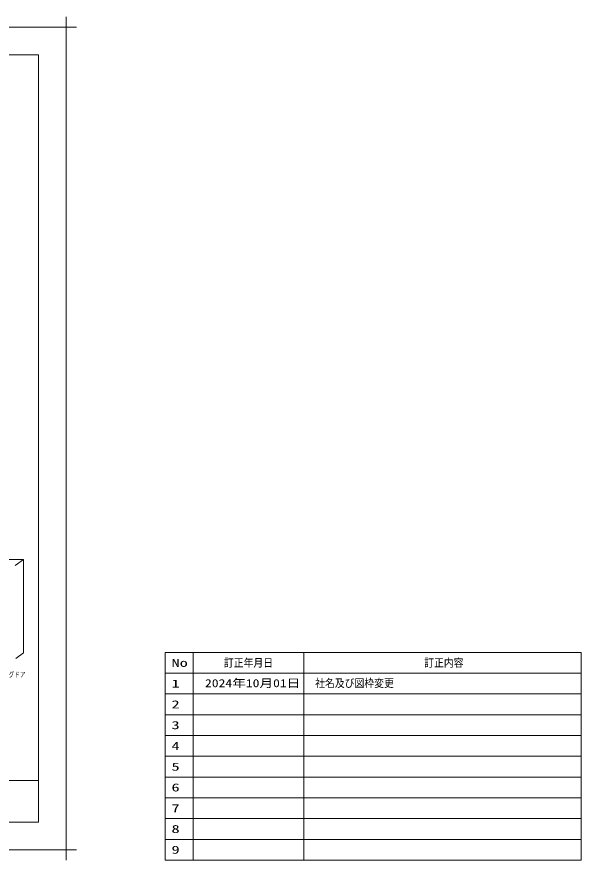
# Model space of a CAD drawing. Units: millimetres on the paper. Extents: x -305 to 305, y -152 to 152.
# Drawn here: x 101.2 to 304.8, y -152.3 to 152.3 of the extents above; entities that cross this region are included whole.
import ezdxf
from ezdxf.enums import TextEntityAlignment as Align

# ---------------------------------------------------------------- set-up
doc = ezdxf.new("R2010")
doc.units = ezdxf.units.MM
for name, color, linetype, lineweight in [('0-2_0', 7, 'Continuous', 9), ('0-5_S5', 7, 'Continuous', 9), ('0-6_1図面枠', 7, 'Continuous', 9), ('0-7_図面枠', 3, 'Continuous', 9), ('0-8_DEFPOINTS', 7, 'Continuous', 9)]:
    doc.layers.add(name, color=color, linetype=linetype, lineweight=lineweight)
doc.styles.add('ＭＳ ゴシック', font='')
doc.styles.get('ＭＳ ゴシック').set_extended_font_data('MS Gothic')

# ---------------------------------------------------------------- blocks, each defined once
blk = doc.blocks.new('グループ-6')
at = {"layer": '0-6_1図面枠'}
for p, q in [((-4200, 2895), (-4200, 3045)), ((4200, 2895), (4200, 3045)), ((-4275, 2970), (-4125, 2970)), ((4275, 2970), (4125, 2970)), ((-4200, -2895), (-4200, -3045)), ((4200, -2895), (4200, -3045)), ((-4275, -2970), (-4125, -2970)), ((4275, -2970), (4125, -2970))]:
    blk.add_line(p, q, dxfattribs=at)

msp = doc.modelspace()

# ---------------------------------------------------------------- linework, layer by layer
at = {"layer": '0-2_0'}
for p, q in [((154.767, -77.252), (154.767, -152.252)), ((154.767, -77.252), (304.767, -77.252)), ((164.767, -77.252), (164.767, -152.252)), ((204.767, -77.252), (204.767, -152.252)), ((304.767, -77.252), (304.767, -152.252)), ((154.767, -84.752), (304.767, -84.752)), ((154.767, -92.252), (304.767, -92.252)), ((154.767, -99.752), (304.767, -99.752)), ((154.767, -107.252), (304.767, -107.252)), ((154.767, -114.752), (304.767, -114.752)), ((154.767, -122.252), (304.767, -122.252)), ((154.767, -129.752), (304.767, -129.752)), ((154.767, -137.252), (304.767, -137.252)), ((154.767, -144.752), (304.767, -144.752)), ((154.767, -152.252), (304.767, -152.252))]:
    msp.add_line(p, q, dxfattribs=at)
at = {"layer": '0-5_S5'}
for p, q in [((100.575, -45.847), (103.559, -43.638)), ((103.561, -43.725), (103.556, -43.725)), ((103.561, -43.925), (103.556, -43.925)), ((103.561, -44.125), (103.556, -44.125)), ((103.561, -44.325), (103.556, -44.325)), ((103.561, -44.525), (103.556, -44.525)), ((103.561, -44.725), (103.556, -44.725)), ((103.561, -44.925), (103.556, -44.925)), ((103.561, -45.125), (103.556, -45.125)), ((103.561, -45.325), (103.556, -45.325)), ((103.561, -45.525), (103.556, -45.525)), ((103.561, -45.725), (103.556, -45.725)), ((103.561, -45.925), (103.556, -45.925)), ((103.561, -46.125), (103.556, -46.125)), ((103.561, -46.325), (103.556, -46.325)), ((103.561, -46.525), (103.556, -46.525)), ((103.561, -46.725), (103.556, -46.725)), ((103.561, -46.925), (103.556, -46.925)), ((103.561, -47.125), (103.556, -47.125)), ((103.561, -47.325), (103.556, -47.325)), ((103.561, -47.525), (103.556, -47.525)), ((103.561, -47.725), (103.556, -47.725)), ((103.561, -47.925), (103.556, -47.925)), ((103.561, -48.125), (103.556, -48.125)), ((103.561, -48.325), (103.556, -48.325)), ((103.561, -48.525), (103.556, -48.525)), ((103.561, -48.725), (103.556, -48.725)), ((103.561, -48.925), (103.556, -48.925)), ((103.561, -49.125), (103.556, -49.125)), ((103.561, -49.325), (103.556, -49.325)), ((103.561, -49.525), (103.556, -49.525)), ((103.561, -49.725), (103.556, -49.725)), ((103.561, -49.925), (103.556, -49.925)), ((103.561, -50.125), (103.556, -50.125)), ((103.561, -50.325), (103.556, -50.325)), ((103.561, -50.525), (103.556, -50.525)), ((103.561, -50.725), (103.556, -50.725)), ((103.561, -50.925), (103.556, -50.925)), ((103.561, -51.125), (103.556, -51.125)), ((103.561, -51.325), (103.556, -51.325)), ((103.561, -51.525), (103.556, -51.525)), ((103.561, -51.725), (103.556, -51.725)), ((103.561, -51.925), (103.556, -51.925)), ((103.561, -52.125), (103.556, -52.125)), ((103.561, -52.325), (103.556, -52.325)), ((103.561, -52.525), (103.556, -52.525)), ((103.561, -52.725), (103.556, -52.725)), ((103.561, -52.925), (103.556, -52.925)), ((103.561, -53.125), (103.556, -53.125)), ((103.561, -53.325), (103.556, -53.325)), ((103.561, -53.525), (103.556, -53.525)), ((103.561, -53.725), (103.556, -53.725)), ((103.561, -53.925), (103.556, -53.925)), ((103.561, -54.125), (103.556, -54.125)), ((103.561, -54.325), (103.556, -54.325)), ((103.561, -54.525), (103.556, -54.525)), ((103.561, -54.725), (103.556, -54.725)), ((103.561, -54.925), (103.556, -54.925)), ((103.561, -55.125), (103.556, -55.125)), ((103.561, -55.325), (103.556, -55.325)), ((103.561, -55.525), (103.556, -55.525)), ((103.561, -55.725), (103.556, -55.725)), ((103.561, -55.925), (103.556, -55.925)), ((103.561, -56.125), (103.556, -56.125)), ((103.561, -56.325), (103.556, -56.325)), ((103.561, -56.525), (103.556, -56.525)), ((103.561, -56.725), (103.556, -56.725)), ((103.561, -56.925), (103.556, -56.925)), ((103.561, -57.125), (103.556, -57.125)), ((103.561, -57.325), (103.556, -57.325)), ((103.561, -57.525), (103.556, -57.525)), ((103.561, -57.725), (103.556, -57.725)), ((103.561, -57.925), (103.556, -57.925)), ((103.561, -58.125), (103.556, -58.125)), ((103.561, -58.325), (103.556, -58.325)), ((103.561, -58.525), (103.556, -58.525)), ((103.561, -58.725), (103.556, -58.725)), ((103.561, -58.925), (103.556, -58.925)), ((103.561, -59.125), (103.556, -59.125)), ((103.561, -59.325), (103.556, -59.325)), ((103.561, -59.525), (103.556, -59.525)), ((103.561, -59.725), (103.556, -59.725)), ((103.561, -59.925), (103.556, -59.925)), ((103.561, -60.125), (103.556, -60.125)), ((103.561, -60.325), (103.556, -60.325)), ((103.561, -60.525), (103.556, -60.525)), ((103.561, -60.725), (103.556, -60.725)), ((103.561, -60.925), (103.556, -60.925)), ((103.561, -61.125), (103.556, -61.125)), ((103.561, -61.325), (103.556, -61.325)), ((103.561, -61.525), (103.556, -61.525)), ((103.561, -61.725), (103.556, -61.725)), ((103.561, -61.925), (103.556, -61.925)), ((103.561, -62.125), (103.556, -62.125)), ((103.561, -62.325), (103.556, -62.325)), ((103.561, -62.525), (103.556, -62.525)), ((103.561, -62.725), (103.556, -62.725)), ((103.561, -62.925), (103.556, -62.925)), ((103.561, -63.125), (103.556, -63.125)), ((103.561, -63.325), (103.556, -63.325)), ((103.561, -63.525), (103.556, -63.525)), ((103.561, -63.725), (103.556, -63.725)), ((103.561, -63.925), (103.556, -63.925)), ((103.561, -64.125), (103.556, -64.125)), ((103.561, -64.325), (103.556, -64.325)), ((103.561, -64.525), (103.556, -64.525)), ((103.561, -64.725), (103.556, -64.725)), ((103.561, -64.925), (103.556, -64.925)), ((103.561, -65.125), (103.556, -65.125)), ((103.561, -65.325), (103.556, -65.325)), ((103.561, -65.525), (103.556, -65.525)), ((103.561, -65.725), (103.556, -65.725)), ((103.561, -65.925), (103.556, -65.925)), ((103.561, -66.125), (103.556, -66.125)), ((103.561, -66.325), (103.556, -66.325)), ((103.561, -66.525), (103.556, -66.525)), ((103.561, -66.725), (103.556, -66.725)), ((103.561, -66.925), (103.556, -66.925)), ((103.561, -67.125), (103.556, -67.125)), ((103.561, -67.325), (103.556, -67.325)), ((103.561, -67.525), (103.556, -67.525)), ((103.561, -67.725), (103.556, -67.725)), ((103.561, -67.925), (103.556, -67.925)), ((103.561, -68.125), (103.556, -68.125)), ((103.561, -68.325), (103.556, -68.325)), ((103.561, -68.525), (103.556, -68.525)), ((103.561, -68.725), (103.556, -68.725)), ((103.561, -68.925), (103.556, -68.925)), ((103.561, -69.125), (103.556, -69.125)), ((103.561, -69.325), (103.556, -69.325)), ((103.561, -69.525), (103.556, -69.525)), ((103.561, -69.725), (103.556, -69.725)), ((103.561, -69.925), (103.556, -69.925)), ((103.561, -70.125), (103.556, -70.125)), ((103.561, -70.325), (103.556, -70.325)), ((103.561, -70.525), (103.556, -70.525)), ((103.561, -70.725), (103.556, -70.725)), ((103.561, -70.925), (103.556, -70.925)), ((103.561, -71.125), (103.556, -71.125)), ((103.561, -71.325), (103.556, -71.325)), ((103.561, -71.525), (103.556, -71.525)), ((103.561, -71.725), (103.556, -71.725)), ((103.561, -71.925), (103.556, -71.925)), ((103.561, -72.125), (103.556, -72.125)), ((103.561, -72.325), (103.556, -72.325)), ((103.561, -72.525), (103.556, -72.525)), ((103.561, -72.725), (103.556, -72.725)), ((103.561, -72.925), (103.556, -72.925)), ((103.561, -73.125), (103.556, -73.125)), ((103.561, -73.325), (103.556, -73.325)), ((103.561, -73.525), (103.556, -73.525)), ((103.561, -73.725), (103.556, -73.725)), ((103.561, -73.925), (103.556, -73.925)), ((103.561, -74.125), (103.556, -74.125)), ((103.561, -74.325), (103.556, -74.325)), ((103.561, -74.525), (103.556, -74.525)), ((103.561, -74.725), (103.556, -74.725)), ((103.561, -74.925), (103.556, -74.925)), ((103.561, -75.125), (103.556, -75.125)), ((103.561, -75.325), (103.556, -75.325)), ((103.561, -75.525), (103.556, -75.525)), ((103.561, -75.725), (103.556, -75.725)), ((103.561, -75.925), (103.556, -75.925)), ((103.561, -76.125), (103.556, -76.125)), ((100.85, -79.431), (103.559, -77.425)), ((103.561, -76.325), (103.556, -76.325)), ((103.561, -76.525), (103.556, -76.525)), ((103.561, -76.725), (103.556, -76.725)), ((103.561, -76.925), (103.556, -76.925)), ((103.561, -77.125), (103.556, -77.125)), ((103.561, -77.325), (103.556, -77.325))]:
    msp.add_line(p, q, dxfattribs=at)
for points in [[(90.792, -43.641), (103.559, -43.641), (103.559, -43.636), (90.792, -43.636)], [(103.561, -43.638), (103.561, -43.638), (103.561, -43.638), (103.561, -43.637), (103.561, -43.637), (103.561, -43.637), (103.561, -43.636), (103.56, -43.636), (103.56, -43.636), (103.56, -43.636), (103.56, -43.636), (103.559, -43.636), (103.559, -43.636), (103.559, -43.636), (103.558, -43.636), (103.558, -43.636), (103.558, -43.636), (103.557, -43.636), (103.557, -43.636), (103.557, -43.636), (103.557, -43.637), (103.557, -43.637), (103.556, -43.637), (103.556, -43.638), (103.556, -43.638), (103.556, -43.638), (103.559, -43.638)], [(103.556, -43.638), (103.556, -77.425), (103.561, -77.425), (103.561, -43.638)], [(103.559, -43.638), (103.559, -43.641), (103.559, -43.641), (103.559, -43.641), (103.56, -43.641), (103.56, -43.64), (103.56, -43.64), (103.56, -43.64), (103.561, -43.64), (103.561, -43.64), (103.561, -43.639), (103.561, -43.639), (103.561, -43.639), (103.561, -43.638), (103.561, -43.638), (103.561, -43.638), (103.561, -43.637), (103.561, -43.637), (103.561, -43.637), (103.561, -43.637), (103.56, -43.636), (103.56, -43.636), (103.56, -43.636), (103.56, -43.636), (103.559, -43.636), (103.559, -43.636), (103.559, -43.636)], [(103.559, -77.425), (103.556, -77.425), (103.556, -77.425), (103.556, -77.426), (103.556, -77.426), (103.557, -77.426), (103.557, -77.427), (103.557, -77.427), (103.557, -77.427), (103.557, -77.427), (103.558, -77.427), (103.558, -77.428), (103.558, -77.428), (103.559, -77.428), (103.559, -77.428), (103.559, -77.428), (103.56, -77.428), (103.56, -77.427), (103.56, -77.427), (103.56, -77.427), (103.561, -77.427), (103.561, -77.427), (103.561, -77.426), (103.561, -77.426), (103.561, -77.426), (103.561, -77.425), (103.561, -77.425)]]:
    msp.add_lwpolyline(points, close=True, dxfattribs=at)
at = {"layer": '0-7_図面枠'}
msp.add_line((-291.017, -123.498), (108.983, -123.498), dxfattribs=at)
msp.add_lwpolyline([(-291.017, -138.498), (108.983, -138.498), (108.983, 138.502), (-291.017, 138.502)], close=True, dxfattribs=at)
at = {"layer": '0-8_DEFPOINTS'}
for p, q in [((118.983, 148.502), (-301.017, 148.502)), ((118.983, -148.498), (118.983, 148.502)), ((118.983, -148.498), (-301.017, -148.498))]:
    msp.add_line(p, q, dxfattribs=at)

# ---------------------------------------------------------------- block references
at = {"layer": '0-6_1図面枠', "xscale": 0.05, "yscale": 0.05}
msp.add_blockref('グループ-6', (-91.017, 0.002), dxfattribs=at)

# ---------------------------------------------------------------- texts
at = {"layer": '0-5_S5', "style": 'ＭＳ ゴシック', "width": 0.75}
msp.add_text('スイングドア', height=1.921, dxfattribs=at).set_placement((92.196, -86.785), align=Align.BOTTOM_LEFT)
at = {"layer": '0-7_図面枠', "style": 'ＭＳ ゴシック'}
for s, height, width, p in [('訂正年月日', 2.889, 0.9, (175.924, -83.321)), ('訂正内容', 2.889, 0.9, (248.147, -83.321)), ('No', 2.889, 1.5, (156.995, -83.321)), ('1', 2.889, 1.5, (156.995, -90.821)), ('2024年10月01日', 2.886, 1.25, (169.082, -90.666)), ('社名及び図枠変更', 2.889, 0.9, (208.834, -90.666)), ('2', 2.889, 1.5, (156.995, -98.321)), ('3', 2.889, 1.5, (156.995, -105.821)), ('4', 2.889, 1.5, (156.995, -113.321)), ('5', 2.889, 1.5, (156.995, -120.821)), ('6', 2.889, 1.5, (156.995, -128.321)), ('7', 2.889, 1.5, (156.995, -135.821)), ('8', 2.889, 1.5, (156.995, -143.321)), ('9', 2.889, 1.5, (156.995, -150.821))]:
    msp.add_text(s, height=height, dxfattribs=dict(at, width=width)).set_placement(p, align=Align.BOTTOM_LEFT)

doc.saveas('drawing.dxf')
